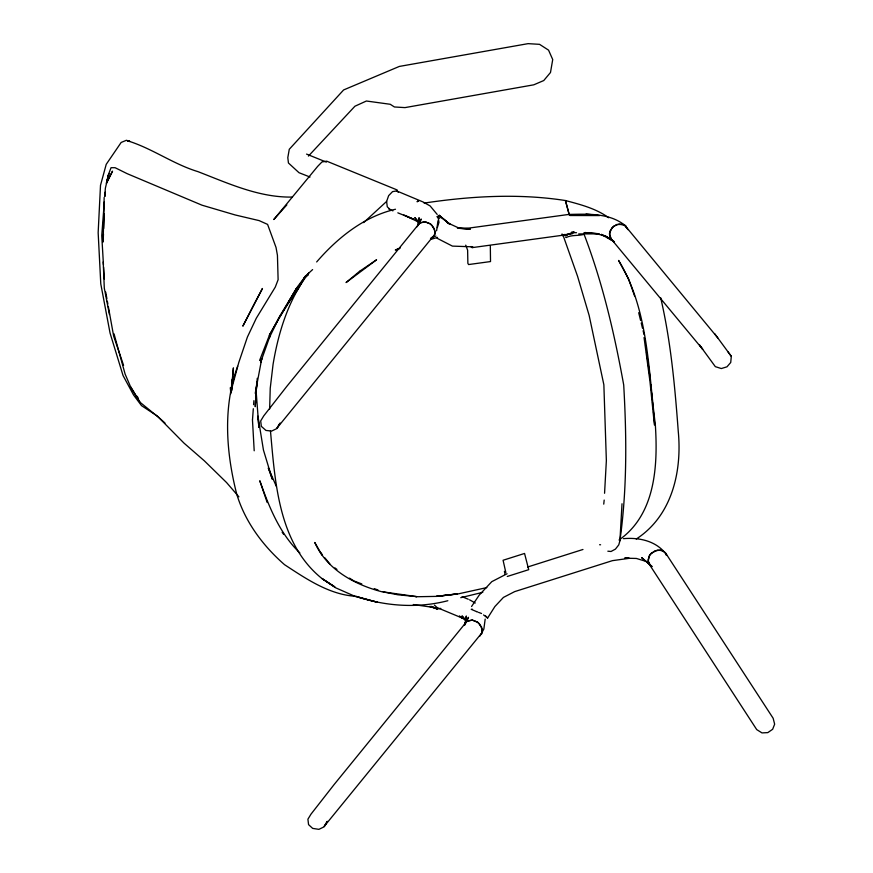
<?xml version="1.0" encoding="UTF-8"?>
<svg xmlns="http://www.w3.org/2000/svg" width="873" height="873" viewBox="0 0 873 873"><rect width="100%" height="100%" fill="white"/><g stroke="black" fill="none" stroke-linecap="round" stroke-linejoin="round"><path stroke-width="1.31" d="M104.171 197.418L103.134 242.007L103.472 233.942M269.648 408.957L270.237 388.234L273.074 364.314C278.487 331.816 288.625 299.221 308.9 272.791M103.691 228.562L104.313 213.765M105.033 196.283L105.207 192.246M604.563 493.278L606.364 460.606L603.865 384.786L589.144 315.426L577.555 276.272L562.823 234.608L565.802 235.808L566.49 234.772L564.667 234.411M622.013 503.754L619.928 540.758L618.761 544.883L615.432 549.117L611.024 551.485L607.848 551.201M584.048 234.313C578.472 236.081 571.793 234.63 566.119 237.554L565.649 237.314M231.487 390.722L231.749 386.641M231.912 383.913L233.407 367.882L232.098 384.076M256.804 382.199L255.243 406.687L256.727 383.04M231.41 391.279L232.174 379.842L231.116 390.537M252.526 419.444L253.312 408.695M253.607 404.668L253.912 400.642M104.334 201.761L101.748 235.623L103.44 264.595M104.749 196.338L105.371 188.208L108.798 173.618L111.057 167.692L115.105 167.714L127.142 173.662L202.001 205.188L235.121 214.944L259.139 220.607L267.596 224.405L276.032 247.474L277.439 255.331L278.116 279.72L275.279 287.108L256.302 318.23L247.419 337.011L238.798 362.459L231.389 389.718M714.583 333.551L731.312 356.348L730.723 362.491L726.98 366.813L721.316 368.548L715.325 366.649L699.502 344.966L702.71 349.32L612.901 241.068L609.692 236.703L609.976 231.007L613.654 226.129L619.306 223.946L624.784 225.289L717.792 337.906M231.552 390.82L231.771 388.125M257.262 378.293L255.964 394.476L255.811 390.678M418.789 221.011L419.095 217.693L417.84 225.299M466.018 619.306L466.324 615.978L465.069 623.595M603.745 504.136L604.181 500.076M619.819 540.212L619.917 540.714C627.141 489.055 626.694 436.926 623.704 384.96C614.439 333.726 602.676 282.939 584.048 234.226L584.179 232.96M583.71 233.375L584.048 234.226L584.179 233.102M436.609 230.799L437.951 220.804M485.181 619.099L483.838 629.095L480.019 635.981M255.232 393.33L261.769 358.639L260.58 362.513L269.79 336.541L269.342 337.698L278.782 318.318L295.936 291.484M464.611 625.428L465.058 623.158L468.474 617.309L467.033 620.768M481.481 634.322L482.376 629.782L479.473 623.846L477.345 622.013L472.238 620.059L467.088 621.107L333.988 784.718L310.974 814.182L307.918 819.201L308.562 824.636L312.665 828.39L318.885 829.35L324.21 826.775L327.31 821.318L324.243 826.338L482.256 632.412L481.612 627.043L477.793 622.329L472.238 620.059L466.52 621.5L465.058 623.158M280.08 423.023L276.981 428.49L271.656 431.055L265.949 430.433L261.333 426.34L260.689 420.917L263.744 415.886L286.759 386.423L419.848 222.811L425.009 221.764L430.116 223.717L432.244 225.55L435.147 231.487L434.252 236.026L432.79 237.685L430.498 238.264M237.609 366.333C222.768 407.211 226.118 452.192 236.605 493.671C244.811 521.497 262.882 545.789 284.576 564.711C306.423 578.974 329.688 595.004 356.675 596.368M437.329 227.569L438.966 222.364L438.039 216.951L439.272 215.369L450.206 224.47L439.435 215.795L449.464 224.023M390.307 209.673L387.263 206.792L386.619 201.434L388.649 195.639L392.555 191.613L396.855 190.914L398.383 192.344M269.822 334.239L269.375 335.396L279.982 315.797L296.678 288.09L269.822 334.239L259.587 360.484M419.804 222.484L421.244 219.014L417.829 224.874L419.291 223.215L425.009 221.764L430.564 224.034L434.383 228.759L435.027 234.117L277.014 428.043L279.469 424.027M296.711 288.068L289.858 300.028L305.615 276.032L297.333 286.977M472.162 247.626L472.642 246.819L470.885 246.557L472.162 247.626L567.908 234.531M485.421 615.738L487.614 618.04L494.882 606.549L503.415 597.427L514.644 591.621L612.388 560.662L629.509 558.284M504.408 571.335L505.02 574.248M295.903 291.517L288.232 302.625L297.617 289.814L304.841 277.287L304.066 278.116L308.387 274.864M417.054 226.773L419.848 222.811M464.283 625.068L467.088 621.107M471.562 606.495L479.244 595.059L491.772 581.669L507.071 573.757M308.442 156.081L354.929 106.222L366.398 101.017L390.242 104.28L394.41 106.975L404.985 107.608L533.763 84.823L543.759 80.545L550.492 72.503L552.718 59.55L548.56 50.154L539.547 44.337L528.089 43.65L399.321 66.435L343.624 89.941L289.269 149.294L287.806 157.631L288.439 162.989L299.013 172.712L310.024 177.033M438.017 216.941L439.272 215.369L436.893 216.766M286.846 204.882L273.806 219.527L317.663 166.372L321.962 161.952L326.698 161.167L397.182 189.976M316.659 261.955C337.469 237.893 363.965 216.526 395.491 209.247M304.841 276.741L312.61 269.582M363.615 222.615L386.619 201.434M636.231 539.045C672.003 515.921 682.097 471.595 678.277 431.578C674.916 386.706 670.879 341.561 660.654 297.66M619.022 539.994C655.841 514.273 657.98 464.774 655.285 424.114C648.148 369.279 648.475 309.915 619.055 261.169L618.564 260.416L628.625 278.989L634.573 295.936M400.271 248.019L395.305 249.984L399.147 248.838M576.529 232.709L572.928 232.622M527.576 567.024L582.968 549.477M507.257 576.475L528.722 569.676L524.553 553.46L503.077 560.259L505.849 572.546M431.153 239.289L437.559 237.38M436.915 607.521L462.526 618.171L459.362 616.087L465.418 620.103M432.059 237.183L435.976 236.07M482.802 592.309L460.748 597.689M486.818 587.594L458.161 593.902L436.38 596.39L415.941 596.75M447.838 600.722C418.036 608.459 385.975 606.331 356.882 596.641L377.387 602.239L355.246 596.455L335.712 587.824L321.886 578.493C278.476 543.563 275.115 482.322 270.477 431.033M424.136 203.082C470.711 196.119 518.726 193.26 565.442 200.539C580.381 204.5 596.008 208.494 608.677 217.726M574.041 232.491L566.435 234.422M571.597 232.142L574.019 231.651M440.767 608.383L437.22 608.961L429.483 606.44M626.869 228.41L625.908 226.194C610.314 212.75 588.129 214.038 568.814 214.431L469.019 228.071L457.419 228.169M628.462 557.847L624.599 558.185L636.373 558.447L645.998 561.383L652.109 566.599L641.622 557.618L645.998 561.383M472.446 609.245L471.234 609.332L476.527 611.58M292.455 197.069C259.194 197.745 228.257 183.33 197.865 171.61C173.094 164.08 151.902 148.181 127.163 140.673L129.946 141.47L126.399 140.28L121.151 142.463L106.222 164.342L100.504 185.316L98.158 232.676L100.777 283.878L110.063 333.104L123.06 375.576L133.569 395.011L141.502 405.639L156.954 415.799L165.008 423.034M578.679 233.942L598.856 233.844M623.431 538.663C639.473 537.255 656.78 541.031 666.535 554.824L666.699 555.457M599.598 544.741L600.58 544.774M472.642 246.819L452.421 246.11L436.991 238.198M460.006 228.442L470.318 229.163L459.176 228.18L447.336 222.735M598.922 233.735L584.877 232.556L596.761 233.691L606.386 236.539L614.417 241.843L601.388 234.51M662.76 550.677L657.413 550.11L651.334 553.176L649.206 555.883L648.159 561.808L649.839 564.1M586.045 214.081L599.587 215.566L570.113 215.511L568.814 214.431M413.289 604.531L437.548 608.023L434.492 605.153M572.644 233.746L570.516 233.375L571.073 234.095L567.69 234.357L566.566 235.557L566.49 234.772M381.927 591.785C354.471 584.594 326.764 569.589 314.782 542.482L321.984 555.042M361.793 583.928L353.838 580.927L349.516 578.133M374.299 588.642L378.085 590.072M476.56 611.591L477.651 612.017M478.622 612.388L481.536 613.501M392.926 210.862L388.747 208.963M397.826 212.837L413.78 219.265L403.861 214.998M306.565 154.095L326.371 162.105M462.123 596.706L468.266 599.238M396.473 190.838L422.99 201.936L430.138 205.941L437.187 214.42M405.127 215.555L418.025 221.807M601.432 234.379L606.386 236.539L614.417 241.843M469.554 599.806L475.25 603.025M665.313 552.587L660.774 550.077L654.946 550.83L650.079 554.562L648.017 559.855L649.545 564.678L756.716 729.599L761.987 732.905L767.814 732.611L772.649 729.282L774.646 724.186L773.151 718.272L665.313 552.587L666.088 554.999M625.908 226.194L623.257 224.514L616.818 224.459L611.929 227.744L609.376 233.899L611.766 240.162M321.886 578.493L334.839 586.929L322.955 579.181M487.614 618.04L483.533 614.919M334.916 567.886L336.923 569.414M114.025 333.846L125.123 374.124L130.568 386.772L139.92 402.18L158.428 417.229L184.039 443.157L204.38 460.857L226.576 482.562L238.886 496.824M562.474 235.372L563.489 236.245M299.865 552.936C279.6 533.501 269.015 506.711 259.794 480.75L267.182 502.51M417.425 220.531L414.773 217.617L418.407 222.233M464.654 618.826L462.013 615.902L465.636 620.528M130.546 386.772L139.92 402.18M320.817 552.762L322.464 554.813M324.942 557.891L329.896 564.056M728.06 351.939L731.312 356.348M624.784 225.289L627.982 229.654M282.154 532.279L283.703 534.407M137.181 396.309L138.436 398.557M276.359 486.457L268.306 467.961L272.256 479.135L263.45 450.064L257.928 416.159L258.888 427.399L256.116 391.148M465.735 245.149L467.622 250.158L467.873 263.373L468.594 264.552L490.517 261.562L490.32 245.793M439.272 215.369L440.134 217.661L438.672 218.741L438.148 217.246M123.573 365.351L113.665 336.149L108.317 306.532M638.687 312.698L640.586 320.435M641.219 323.01L642.484 328.172M643.117 330.747L644.067 334.621M109.441 314.509L104.302 288.177L103.21 261.955M105.698 292.04L106.888 298.631M107.357 301.261L107.837 303.891M644.634 338.669L645.016 341.365M645.584 345.413L645.955 348.12M646.533 352.168L646.904 354.864M647.286 357.57L647.853 361.618M648.235 364.314L650.32 379.166M644.056 337.535L649.938 381.228L654.434 425.042M650.843 384.6L651.378 390.024M651.64 392.741L652.164 398.164M652.557 402.235L652.949 406.305M653.473 411.74L653.735 414.446M654.259 419.88L654.652 423.951M254.196 450.784L252.45 419.575M230.854 392.894L230.45 387.525L230.701 393.854M103.592 267.203L104.291 278.945M562.048 233.931L562.103 235.055M108.798 173.618L106.43 183.221L112.53 171.141L106.408 183.199L108.798 173.618M253.912 304.612L242.836 326.175L262.457 288.461L253.912 304.612M359.545 271.339L346.057 282.557L376.558 259.794L359.545 271.339M417.829 201.325L417.021 201.707L418.669 201.03L417.829 201.325M457.343 593.913L436.38 596.39L457.343 593.913M416.497 596.597L397.902 594.786L382.734 591.839L416.497 596.597M437.22 608.961L430.924 606.397L437.22 608.961M569.229 214.714L565.442 200.539L569.24 214.66"/></g></svg>
